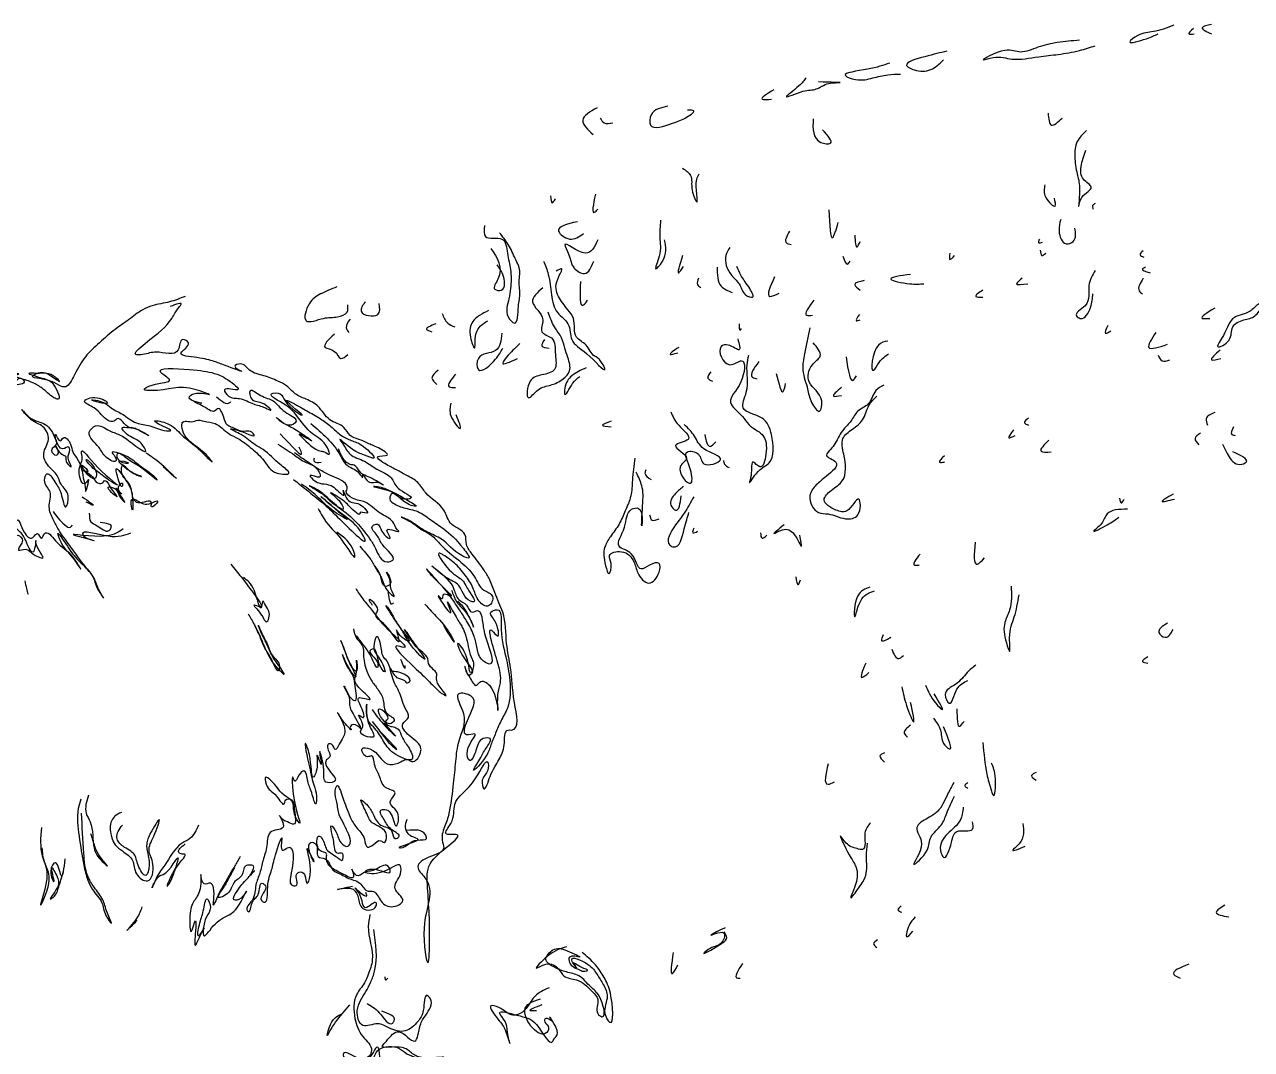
# Model space of a CAD drawing. Header units: metres. Extents: x 0 to 100, y -1 to 141.
# Drawn here: x 40.39 to 79.42, y 105.06 to 137.68 of the extents above; entities that cross this region are included whole.
import ezdxf

# ---------------------------------------------------------------- set-up
doc = ezdxf.new("R2010")
doc.units = ezdxf.units.M

msp = doc.modelspace()

# ---------------------------------------------------------------- linework, layer by layer
for points in [[(76.95, 137.65), (76.3, 137.45), (75.8, 137.325), (75.55, 137.125), (76.075, 137.225), (76.45, 137.375)], [(77.575, 137.55), (77.425, 137.375), (77.6, 137.375)], [(78.15, 137.675), (77.85, 137.575), (78.15, 137.375)], [(73.95, 137.175), (73.25, 137.1), (72.625, 136.95), (72.075, 136.8), (71.575, 136.85), (70.9, 136.55), (71.2, 136.625), (71.8, 136.575), (72.65, 136.65), (73.275, 136.725), (73.95, 136.85), (74.45, 137)], [(69.725, 136.825), (69.025, 136.65), (68.45, 136.375), (68.825, 136.2), (69.325, 136.3), (69.625, 136.55)], [(67.9, 136.45), (67.2, 136.25), (66.5, 136.05), (66.825, 135.925), (67.375, 135.975), (67.85, 136.075), (68.25, 136.1)], [(65.25, 135.975), (65.025, 135.725), (64.625, 135.375), (65.15, 135.55), (65.575, 135.625), (65.975, 135.8), (66.325, 135.825), (65.65, 135.85)], [(64.225, 135.6), (63.85, 135.3), (64.15, 135.3)], [(60.85, 135.075), (60.325, 134.8), (60.3, 134.475), (60.975, 134.525), (61.4, 134.7), (61.675, 134.925), (61.475, 134.95)], [(58.6, 135.025), (58.15, 134.625), (58.475, 134.175)], [(58.7, 134.7), (58.825, 134.55), (59.1, 134.55)], [(65.475, 134.675), (65.725, 133.925), (66.025, 133.9), (65.775, 134.325)], [(72.95, 134.85), (73.05, 134.475), (73.4, 134.7)], [(74.175, 134.3), (73.875, 133.95), (73.8, 133.475), (73.875, 132.925), (73.95, 132.475), (73.925, 131.9), (74.025, 132.175), (74.325, 132.5), (74.075, 132.75), (74, 133.15), (74.15, 133.675)], [(61.325, 133.1), (61.575, 132.875), (61.625, 132.4), (61.775, 132.025), (61.775, 132.75), (61.85, 132.925)], [(72.85, 132.575), (72.875, 132.175), (73.175, 131.9), (73.15, 132.15)], [(57.125, 132.225), (57.175, 132), (57.275, 132.125)], [(58.55, 132.275), (58.525, 131.7), (58.625, 131.8)], [(74.45, 131.975), (74.375, 131.925), (74.375, 131.8)], [(65.975, 131.775), (66.1, 130.9), (66.275, 131.375)], [(55.025, 131.275), (55.05, 130.925), (55.575, 130.85), (55.75, 130.4), (55.85, 129.875), (55.85, 129.275), (55.8, 128.95), (55.775, 128.375), (55.975, 128.175), (56.1, 128.7), (56.15, 129.125), (56.125, 129.55), (56.15, 129.775), (56, 130.225), (55.775, 130.675), (55.5, 131.05)], [(57.975, 131.4), (57.375, 131.1), (57.725, 130.85), (58.175, 131.025)], [(60.625, 131.45), (60.6, 130.9), (60.575, 130.3), (60.475, 129.9), (60.675, 130.125), (60.75, 130.825)], [(73.35, 131.475), (73.3, 131.1), (73.525, 130.7), (73.75, 130.775), (73.8, 131.2)], [(58.625, 130.825), (58.225, 130.4), (57.575, 130.675), (57.7, 130.35), (57.875, 129.925), (58.2, 129.75), (58.5, 130.15)], [(64.725, 131.1), (64.625, 130.725), (64.775, 130.675)], [(66.8, 130.975), (66.875, 130.6), (66.975, 130.775)], [(72.675, 130.85), (72.65, 130.725), (72.775, 130.75)], [(55.225, 130.55), (55.45, 129.575), (55.35, 129.25), (55.55, 129.225), (55.6, 129.725), (55.425, 130.025)], [(62.825, 130.575), (62.7, 130.325), (62.875, 129.7), (63.15, 129.375), (63.325, 129.075), (63.55, 129), (63.425, 129.325), (63.175, 129.7), (63.05, 129.975)], [(69.825, 130.4), (69.825, 130.2), (69.975, 130.325)], [(72.7, 130.5), (72.75, 130.325), (72.875, 130.4)], [(75.975, 130.475), (75.875, 130.35), (76, 130.275)], [(56.9, 130.15), (57.05, 129.725), (57.15, 129.075), (57.35, 128.5), (57.675, 128.15), (57.8, 127.65), (58.275, 127.2), (58.85, 126.7), (58.575, 127.1), (58.525, 127.125), (58.25, 127.475), (57.95, 127.725), (57.85, 128.325), (57.675, 128.6), (57.375, 129.025), (57.35, 129.575), (57.475, 129.9), (57.3, 129.825)], [(61.325, 130.325), (61.2, 129.775), (61.35, 129.975)], [(66.425, 130.3), (66.575, 130.05), (66.65, 130.15)], [(61.825, 129.6), (61.8, 129.4), (61.9, 129.3)], [(62.425, 129.95), (62.55, 129.35), (62.9, 129.15)], [(64.25, 129.65), (64.1, 129.025), (64.4, 129.125)], [(68.575, 129.725), (67.95, 129.575), (68.55, 129.425), (69, 129.425)], [(72.125, 129.6), (71.95, 129.425), (72.3, 129.425)], [(74.45, 129.85), (74.25, 129.375), (74.125, 128.725), (73.85, 128.4), (73.975, 128.325), (74.3, 128.675), (74.375, 129.1)], [(75.975, 129.6), (75.85, 129.2), (75.95, 129.1)], [(76.05, 129.95), (75.95, 129.9), (76.2, 129.775)], [(50.325, 129.325), (49.8, 129.1), (49.45, 128.8), (49.35, 128.25), (49.9, 128.325), (50.35, 128.375), (50.65, 128.525), (50.675, 128.75)], [(56.875, 129.3), (56.55, 128.85), (56.875, 128.275), (56.85, 127.9), (57.15, 127.7), (57.275, 127.175), (57.25, 126.7), (56.85, 126.525), (56.475, 126.325), (56.425, 125.8), (56.725, 126.05), (57.125, 126.2), (57.525, 126.4), (57.725, 126.65), (57.675, 127.075), (57.575, 127.375), (57.475, 127.7), (57.25, 128.05), (57.05, 128.525)], [(58.075, 129.5), (58.175, 128.75), (58.3, 128.9)], [(67.1, 129.525), (66.8, 129.4), (66.975, 129.225)], [(70.875, 129.225), (70.65, 129.025), (70.875, 129)], [(80.925, 129.4), (80.5, 129.25), (80.025, 129.3), (80.175, 129.1), (79.675, 128.8), (79.375, 128.55), (78.875, 128.35), (78.525, 127.775), (78.35, 127.425), (78.7, 127.625), (78.825, 128.05), (79.175, 128.275), (79.525, 128.4), (79.8, 128.7), (80.275, 128.85), (80.625, 129)], [(45.5, 129.025), (45, 128.85), (44.45, 128.725), (44.15, 128.6), (43.7, 128.275), (43.275, 127.975), (42.775, 127.55), (42.325, 127.1), (41.975, 126.525), (41.7, 126.15), (41.15, 126.35), (40.65, 126.5), (40.775, 126.575), (41.225, 126.5), (41.5, 126.325), (41.375, 126.45), (40.775, 126.575), (40.525, 126.575), (40.95, 126.425), (41.325, 126.2), (41.45, 125.75), (41.325, 125.8), (40.95, 126.1), (40.65, 126.275), (40.225, 126.425), (40.075, 126.5), (40.2, 126.55), (39.6, 126.4), (39.75, 126.35), (39.525, 126.4), (39.95, 126.45), (40.1, 126.325), (40.225, 126.425), (40.375, 126.325), (40, 126.2), (38.675, 126.075), (38.075, 125.9), (37.625, 125.775), (37.325, 125.6), (36.975, 125.4), (36.5, 125.075), (36.175, 124.925), (35.825, 124.725), (35.575, 124.55), (35.3, 124.35), (34.825, 123.675), (34.3, 123.25), (34.725, 123.55), (35.375, 124.05), (35.125, 123.825), (34.775, 123.225), (34.45, 123.225), (34.25, 123.1), (33.825, 122.675), (33.45, 122.45), (33.15, 122.325), (32.9, 122.2), (32.6, 122.075), (32.7, 121.875), (33.075, 121.65), (32.675, 121.225), (32.3, 120.85), (31.925, 120.575), (31.875, 120.275), (32.175, 120.325), (32.275, 119.95), (31.925, 119.8), (31.65, 119.575), (31.75, 119.2), (32.275, 119.125), (32.6, 119.075), (32.825, 118.825), (32.625, 118.925), (32.625, 118.875), (32.475, 118.9), (32.375, 118.8), (32.6, 118.85), (32.525, 118.55), (32.475, 118.5), (32.6, 118.55), (32.7, 118.45), (32.3, 118.2), (32.8, 118.25), (32.8, 118.05), (32.675, 118.025), (32.55, 118.075), (32.05, 118.325), (31.525, 117.825), (32.025, 117.725), (32.025, 117.4), (32.45, 117.175), (32.325, 117.025), (32.175, 116.725), (32.35, 116.975), (32.425, 116.85), (32.25, 116.55), (32.2, 116.25), (31.875, 115.95), (31.425, 115.8), (30.975, 115.4), (31.375, 115.075), (31.35, 114.4), (30.875, 113.925), (31.325, 113.75), (31.35, 113.575), (31.2, 113.325), (31.275, 113.15), (30.975, 112.85), (30.775, 112.625), (30.45, 112.325), (30.6, 112.375), (30.975, 112.55), (30.75, 112), (30.875, 111.85), (31.15, 112.175), (31.475, 112.2), (31.275, 111.825), (31.15, 111.05), (31.175, 111), (31.375, 111.375), (31.55, 111.2), (31.975, 111.55), (31.9, 112), (31.5, 111.925), (31.775, 112.35), (31.925, 112.625), (32.025, 112.95), (32.15, 113.125), (31.8, 113.075), (32.15, 113.45), (32.5, 113.775), (32.5, 114.05), (32.65, 114.25), (32.75, 114.275), (32.75, 114.25), (32.675, 114.325), (32.4, 114.05), (32.15, 114.25), (32.225, 114.475), (32.125, 114.3), (32.175, 114.1), (31.95, 114.275), (32.125, 114.75), (32.425, 115.125), (32.85, 115.65), (32.475, 115.775), (32.4, 116.025), (32.9, 116.25), (32.825, 116.4), (33.125, 116.55), (32.975, 116.775), (32.775, 116.85), (32.625, 117.1), (32.525, 117.4), (32.775, 117.475), (32.925, 117.8), (32.95, 118.075), (32.95, 118), (33.125, 118.05), (33.2, 118.025), (33.2, 118.275), (32.975, 118.225), (33.075, 118.65), (33.25, 119), (33.45, 119.3), (33.75, 119.675), (33.325, 120.075), (33.45, 120.2), (33.7, 120.275), (33.875, 120.5), (34.075, 120.5), (34.275, 120.9), (34.625, 121.4), (35.15, 121.875), (35.5, 122.25), (35.55, 121.975), (34.975, 121.425), (34.875, 121), (34.625, 120.9), (34.65, 120.85), (34.625, 120.6), (34.25, 120.175), (34.525, 120.35), (34.7, 120.425), (34.9, 120.7), (35.1, 120.525), (34.95, 119.875), (35.1, 119.375), (35.425, 118.95), (35.375, 119.275), (35.15, 119.7), (35.1, 120.1), (35.3, 120.1), (35.5, 119.75), (35.425, 120.075), (35.3, 120.9), (35.3, 121.125), (35.525, 121.5), (35.725, 121), (35.9, 121.8), (36.2, 122.025), (36.425, 122.425), (36.775, 122.35), (36.85, 121.975), (37.125, 121.6), (37.175, 121.75), (37.625, 121.475), (37.65, 120.625), (37.7, 121.425), (38.075, 121.225), (38.25, 120.95), (38.275, 121.275), (38.15, 121.575), (38, 121.9), (38, 122.125), (38, 122.05), (38.275, 121.825), (38.45, 122.2), (38.725, 122.175), (38.725, 122.025), (38.9, 121.65), (38.875, 121.625), (39.05, 121.375), (39.05, 121.425), (39.1, 121.4), (38.95, 121.675), (38.725, 122.15), (38.7, 122.25), (38.65, 122.775), (38.7, 122.35), (38.9, 122.075), (39.025, 121.7), (39.3, 121.45), (39.7, 121.25), (39.7, 120.875), (39.775, 120.6), (39.9, 120.425), (39.825, 121.15), (39.925, 120.825), (40.175, 121.425), (40.325, 121.25), (40.3, 121.175), (40.2, 120.95), (40.425, 120.975), (40.625, 120.85), (40.975, 120.7), (40.75, 121.2), (40.75, 121.25), (40.675, 120.9), (40.45, 121.2), (40.25, 121.525), (40.1, 121.7), (40.15, 121.9), (40.375, 121.525), (40.65, 121.35), (40.8, 121.475), (40.925, 121.325), (41.025, 121.475), (41.375, 121.25), (41.925, 120.725), (42.175, 120.35), (41.975, 120.65), (41.55, 121.2), (41.45, 121.475), (41.7, 121.15), (42.05, 120.675), (42.55, 120.125), (42.725, 119.7), (42.9, 119.425), (42.75, 119.7), (42.575, 120.1), (42.4, 120.325), (42.15, 120.65), (41.825, 121.1), (41.475, 121.6), (41.3, 121.925), (41.175, 122.325), (41.2, 122.8), (41.025, 123.175), (41.1, 123.375), (41.35, 123.125), (41.55, 122.75), (41.7, 122.325), (41.775, 122.675), (41.55, 123.05), (41.425, 123.325), (41.15, 123.625), (41, 124.025), (41.15, 124.475), (40.975, 124.875), (40.6, 125.1), (40.3, 125.425), (40.55, 125.175), (41.05, 124.95), (41.375, 124.475), (41.4, 124.325), (41.25, 124.125), (41.4, 123.975), (41.45, 124), (41.375, 124.275), (41.575, 124), (41.7, 123.925), (41.7, 123.825), (41.875, 123.6), (41.775, 123.875), (41.825, 124.15), (41.8, 124.225), (41.6, 124.175), (41.375, 124.625), (41.525, 124.425), (41.625, 124.525), (41.85, 124.325), (41.925, 124.075), (42.1, 123.8), (42.275, 123.175), (42.325, 122.875), (42.325, 122.825), (42.425, 123.2), (42.325, 123.075), (42.125, 123.475), (42.225, 123.875), (42.2, 124.075), (42.725, 123.575), (43.325, 123.025), (43.075, 123.175), (42.675, 123.475), (42.475, 123.65), (42.35, 123.825), (42.675, 123.4), (42.625, 123.225), (42.225, 123.65), (42.4, 123.45), (42.2, 123.5), (42.45, 123.375), (42.75, 123.075), (42.875, 123.1), (42.925, 123.15), (43.15, 122.9), (43.325, 122.65), (43.05, 122.95), (43.275, 122.9), (43.425, 122.65), (43.575, 122.475), (43.3, 122.925), (43.475, 122.725), (43.375, 122.95), (43.5, 123.075), (43.5, 123), (43.325, 123.375), (43.3, 123.525), (43.675, 123.075), (43.825, 122.575), (43.825, 122.225), (43.825, 122.575), (43.925, 122.55), (44.35, 122.425), (44.625, 122.5), (44.425, 122.325), (44.425, 122.45), (44, 122.45), (43.8, 122.8), (43.725, 123.05), (43.475, 123.425), (43.5, 123.65), (43.8, 123.425), (44.1, 123.3), (44.025, 123.325), (43.8, 123.425), (43.5, 123.65), (43.4, 123.775), (43.7, 123.725), (43.425, 123.775), (43.35, 124.025), (43.675, 123.85), (44.075, 123.6), (44.6, 123.2), (44.5, 123.3), (44, 123.675), (43.6, 123.95), (43.175, 124.05), (43.3, 123.85), (43.3, 123.8), (43, 123.9), (42.75, 124.225), (42.45, 124.7), (42.65, 124.9), (43.1, 124.75), (43.45, 124.6), (43.875, 124.3), (44.25, 124.1), (44.1, 124.35), (43.7, 124.6), (43.5, 124.85), (43.7, 124.85), (44.025, 124.775), (44.325, 124.6), (44.275, 124.625), (44, 124.775), (43.9, 124.825), (43.725, 124.85), (43.325, 125.125), (43.225, 125.05), (43.05, 125.075), (42.6, 125.475), (42.3, 125.675), (42.7, 125.8), (43.025, 125.625), (42.525, 125.725), (42.9, 125.65), (43.15, 125.475), (43.5, 125.275), (43.95, 125), (44.375, 124.9), (44.9, 124.75), (45.025, 124.75), (44.675, 124.95), (44.525, 125.05), (44.875, 125), (45.375, 124.625), (45.8, 124.275), (46.35, 123.775), (46.225, 123.925), (45.75, 124.325), (45.4, 124.825), (45.425, 125.025), (45.8, 125.05), (45.85, 125.075), (46.1, 125.05), (46.45, 124.975), (46.9, 124.65), (47.175, 124.5), (47.625, 124.175), (48, 123.8), (48.425, 123.4), (48.8, 123.4), (48.55, 123.65), (47.975, 124.15), (47.725, 124.3), (47.275, 124.625), (46.95, 124.8), (47.425, 124.675), (47.7, 124.6), (47.575, 124.725), (47.375, 124.725), (47, 124.85), (46.85, 124.925), (46.725, 125.175), (46.525, 125.45), (46.475, 125.4), (46.075, 125.525), (45.8, 125.675), (46.025, 125.625), (45.625, 125.8), (45.775, 125.925), (46.275, 125.9), (45.85, 126.05), (44.4, 126.025), (44.2, 126.05), (44.45, 126.2), (45, 126.375), (44.725, 126.6), (45.625, 126.7), (46.425, 126.575), (46.85, 126.375), (47.175, 126.05), (46.75, 126.05), (46.875, 125.85), (47.225, 125.775), (47.675, 125.6), (48.05, 125.475), (48.225, 125.4), (48, 125.6), (47.625, 125.75), (47.575, 126.025), (47.9, 125.875), (48.3, 125.7), (48.675, 125.35), (49.025, 125.05), (48.775, 124.925), (48.425, 125.15), (48.45, 125.125), (48.8, 124.9), (49.225, 124.65), (49.525, 124.425), (49.125, 124.625), (49.175, 124.575), (49.825, 124.1), (49.925, 124.075), (50.075, 124), (50.025, 124.2), (49.55, 124.65), (49.05, 125.225), (48.675, 125.575), (48.25, 125.925), (48.525, 125.925), (48.675, 125.7), (49.225, 125.25), (48.7, 125.725), (48.975, 125.6), (49.425, 125.35), (49.85, 125.1), (50.175, 124.85), (50.5, 124.575), (50.825, 124.425), (51.175, 124.25), (51.5, 123.875), (51.2, 123.975), (50.825, 124.15), (50.425, 124.45), (50.5, 124.35), (50.75, 124), (51.2, 123.775), (51.6, 123.525), (52.05, 123.25), (52.275, 122.925), (52.675, 122.6), (52.475, 122.575), (52.075, 122.8), (51.675, 122.95), (51.5, 122.975), (52.025, 122.825), (52.3, 122.7), (52.55, 122.55), (52.85, 122.35), (52.525, 122.45), (52.05, 122.725), (52.025, 122.525), (52.075, 122.475), (52.45, 122.3), (52.9, 122.175), (53.3, 121.925), (53.725, 121.625), (54.35, 121), (54.525, 120.7), (54.3, 120.775), (53.65, 121.3), (53.2, 121.525), (52.875, 121.725), (52.5, 121.95), (52.375, 122), (52.625, 121.875), (53.025, 121.6), (53.325, 121.425), (53.625, 121.125), (54.2, 120.625), (54.7, 120.1), (55, 119.675), (55.275, 119.475), (55.15, 119.175), (54.85, 119.325), (54.675, 119.7), (54.45, 120.1), (54.1, 120.5), (53.7, 120.8), (53.6, 120.85), (53.9, 120.325), (54.35, 119.95), (54.525, 119.65), (54.675, 119.3), (54.575, 119.325), (54.2, 119.825), (53.775, 120.1), (53.35, 120.45), (53.5, 120.325), (54.05, 119.7), (54.2, 119.375), (54.45, 119.2), (54.625, 118.975), (54.8, 119.025), (54.95, 118.725), (55.025, 118.3), (55.175, 117.325), (54.925, 117.475), (54.775, 117.875), (54.675, 118.25), (54.45, 118.7), (54.225, 119.05), (53.9, 119.525), (53.425, 120.075), (53.175, 120.35), (53.4, 120.075), (53.9, 119.5), (53.7, 119.525), (53.675, 119.4), (53.575, 119.475), (53.95, 118.95), (53.85, 119.275), (54.175, 118.725), (54.35, 118.425), (54.525, 117.8), (54.625, 117.475), (54.675, 117.325), (54.6, 117.05), (54.45, 117.55), (54.175, 117.975), (54.45, 117.4), (54.6, 117), (54.525, 116.975), (54.4, 117.25), (54.4, 117.225), (54.55, 116.9), (54.775, 116.65), (54.875, 116.75), (55.175, 116.65), (55.45, 115.85), (55.45, 116.35), (55.525, 116.725), (55.425, 117.425), (55.275, 118.375), (55.425, 118.225), (55.35, 118.7), (55.225, 118.975), (55.425, 119.05), (55.55, 118.6), (55.7, 117.55), (55.825, 116.8), (55.75, 115.925), (55.55, 115.525), (55.375, 115.125), (55.225, 114.75), (55.075, 114.4), (54.675, 113.95), (54.875, 114.3), (55.075, 114.65), (55.2, 114.95), (54.975, 114.95), (54.75, 114.575), (54.55, 114.25), (54.475, 114.575), (54.7, 115.1), (54.45, 115.075), (54.475, 115.525), (54.6, 116.3), (54.2, 116.375), (54.35, 115.75), (54.2, 114.875), (54.1, 114.225), (54.025, 113.525), (53.9, 112.625), (53.775, 112.2), (53.675, 111.725), (53.725, 111.475), (53.25, 111.175), (52.9, 110.875), (53.125, 110.525), (53.1, 108.925), (53.225, 107.825), (53.275, 108.575), (53.2, 110.4), (53.35, 111.05), (54.1, 111.9), (53.8, 111.925), (53.95, 112.25), (54.075, 112.85), (54.75, 113.7), (55.125, 114.2), (55.125, 113.95), (54.95, 113.625), (55, 113.35), (55.2, 113.75), (55.35, 114.05), (55.475, 114.275), (55.65, 114.75), (55.775, 115.225), (55.875, 115.225), (55.975, 116.1), (55.85, 117.2), (55.725, 117.975), (55.6, 118.975), (55.475, 119.275), (55.35, 119.6), (55.175, 120.025), (55, 120.325), (54.625, 120.825), (54.45, 121.125), (54.4, 121.45), (53.975, 121.775), (53.725, 122.225), (53.15, 122.775), (52.9, 123.1), (52.55, 123.325), (52.225, 123.5), (51.9, 123.675), (51.625, 123.925), (51.925, 123.975), (51.65, 124.2), (51.3, 124.35), (51.025, 124.475), (50.75, 124.6), (50.55, 124.85), (50.1, 125.1), (49.725, 125.525), (49.35, 125.75), (49, 125.925), (48.725, 126.175), (48.45, 126.325), (48, 126.5), (47.55, 126.675), (47.25, 126.875), (47.075, 126.8), (47.275, 126.65), (46.775, 126.825), (46.425, 126.95), (45.875, 127.075), (45.375, 127.225), (45.6, 127.55), (45.425, 127.65), (45.275, 127.325), (44.575, 127.25), (44.15, 127.175), (43.925, 127.175), (44.225, 127.525), (45.075, 128.325), (45.3, 128.675), (45.375, 128.775), (45.025, 128.7)], [(51.225, 128.85), (51.1, 128.55), (51.625, 128.45), (51.675, 128.8)], [(65.5, 128.9), (65.275, 128.425), (65.45, 128.425)], [(53.675, 128.475), (53.85, 128.175), (54.075, 128.05)], [(55.15, 128.575), (54.65, 128.225), (54.575, 127.725), (54.7, 127.375), (54.75, 127.825), (55.125, 128.25)], [(66.95, 128.45), (66.85, 128.25), (66.975, 128.275)], [(78.25, 128.65), (77.85, 128.325), (78.1, 128.325)], [(50.75, 128.3), (50.625, 128.025), (50.7, 127.875)], [(53.475, 128.15), (53.175, 127.975), (53.35, 127.9)], [(63.125, 128.15), (63.15, 127.95), (63.2, 128)], [(65.375, 128.025), (65.2, 127.2), (65.15, 126.675), (65.3, 126.075), (65.425, 125.65), (65.675, 125.375), (65.75, 125.7), (65.35, 126.3), (65.45, 126.85), (65.7, 127.125), (65.475, 127.55)], [(74.85, 128.1), (74.775, 127.85), (74.95, 127.925)], [(50.25, 127.825), (49.95, 127.4), (50.25, 127.275), (50.45, 127.05), (50.675, 127.175)], [(55.575, 127.85), (55.375, 127.3), (54.825, 127.05), (54.825, 126.7), (55.375, 127.025), (55.6, 127.375)], [(56.925, 127.65), (56.85, 127.45), (57.075, 127.375)], [(63.075, 127.675), (63.125, 127.325), (62.775, 127.475), (62.55, 127.425), (62.825, 126.85), (63.2, 126.975), (63.175, 126.3), (62.85, 125.65), (63.225, 125.2), (63.425, 124.95), (63.85, 124.625), (63.975, 124), (63.775, 123.6), (63.575, 123.75), (63.5, 123.325), (63.45, 123.1), (63.725, 123.45), (64.075, 123.725), (64.15, 124.625), (63.85, 125.15), (63.25, 125.475), (63.35, 125.975), (63.375, 126.85), (63.425, 127.15)], [(76.375, 127.875), (76.15, 127.4), (76.75, 127.5)], [(56.15, 127.525), (55.775, 127.15), (55.6, 126.9), (56.075, 127.05)], [(61.2, 127.4), (60.925, 127.175), (61.175, 127.225)], [(67.85, 127.6), (67.55, 127.475), (67.4, 126.675), (67.575, 126.925), (67.875, 127.2)], [(78.425, 127.325), (78.15, 127), (78.45, 127.05)], [(63.75, 126.95), (63.55, 126.45), (63.7, 126.4)], [(66.525, 127.1), (66.775, 126.375), (66.85, 126.5)], [(76.45, 127.15), (76.575, 126.975), (76.825, 127)], [(53.55, 126.675), (53.35, 126.425), (53.5, 126.225)], [(54.1, 126.55), (53.9, 126.15), (54.1, 126.125)], [(58.25, 126.75), (57.8, 126.5), (57.575, 126.1), (57.575, 125.9), (57.825, 126.25), (58.05, 126.475)], [(62.225, 126.625), (62.125, 126.425), (62.275, 126.325)], [(64.3, 126.575), (64.525, 126), (64.6, 126.25)], [(67.725, 126.2), (67.475, 126.025), (67.225, 125.6), (66.9, 125.375), (66.675, 125.05), (66.45, 124.8), (66.175, 124.35), (66.025, 124.15), (65.9, 123.975), (66.2, 123.75), (65.9, 123.3), (65.575, 123.025), (65.375, 122.675), (65.65, 122.15), (65.95, 122.1), (66.5, 121.95), (66.9, 122.075), (66.925, 122.575), (66.55, 122.2), (66.2, 122.225), (65.825, 122.55), (66.05, 122.85), (66.4, 123.15), (66.45, 124), (66.425, 124.5), (66.725, 124.8), (67.05, 125.1), (67.25, 125.55), (67.5, 125.85)], [(66.375, 126.125), (66.125, 125.85), (66.375, 125.875)], [(46.5, 125.825), (46.925, 125.65), (46.95, 125.675)], [(53.95, 125.625), (53.95, 125.225), (54.25, 124.825), (54.125, 125.25)], [(60.95, 125.35), (61.2, 124.925), (61.5, 124.475), (61.1, 124.275), (61.45, 123.875), (61.25, 123.6), (61.575, 123.075), (61.575, 123.5), (61.475, 124.075), (61.825, 124), (62, 123.7), (62.525, 123.825), (62, 124.175), (61.7, 124.575), (61.375, 124.95)], [(78.25, 125.325), (77.975, 125.125), (78.025, 124.925)], [(49.5, 124.975), (50.425, 123.975), (50.6, 123.7), (50.825, 123.55), (51.025, 123.4), (51.15, 123.275), (51.15, 123.35), (51.275, 123.175), (51.65, 123.1), (51.8, 123.025), (51.45, 123.225), (51.05, 123.45), (50.875, 123.65), (50.75, 123.675), (50.6, 123.775), (50.375, 124.175)], [(59.05, 125.05), (58.775, 124.925), (59.05, 124.875)], [(72.325, 125.15), (72.2, 125), (72.325, 124.925)], [(48.525, 124.65), (49.2, 124.05), (49.125, 124.225)], [(62.025, 124.625), (62.2, 124.25), (62.375, 124.4)], [(71.85, 124.775), (71.7, 124.525), (71.9, 124.6)], [(77.8, 124.675), (77.625, 124.5), (77.75, 124.3)], [(78.85, 124.875), (78.8, 124.625), (78.9, 124.6)], [(48.45, 124.325), (48.975, 123.975), (49.325, 123.75), (49.675, 123.55), (49.775, 123.275), (49.475, 123.325), (49.625, 123.15), (50.225, 122.95), (50.55, 122.725), (50.525, 122.85), (50.65, 122.575), (51.05, 122.4), (51.275, 122.125), (51.05, 122.125), (51.05, 122.1), (50.9, 122.175), (50.525, 122.525), (50.125, 122.775), (50.35, 122.575), (50.525, 122.25), (50.125, 122.525), (49.85, 122.775), (49.65, 122.9), (49.45, 123), (49.875, 122.725), (50.15, 122.475), (50.4, 122.3), (50.95, 121.825), (51.375, 121.3), (51.55, 121), (51.925, 120.575), (52.1, 120.625), (51.775, 121.125), (51.6, 121.425), (51.45, 121.7), (51.575, 121.775), (51.825, 121.45), (52.025, 121.325), (51.925, 121.6), (52.3, 121.55), (52.25, 121.6), (52.1, 121.85), (51.7, 122.125), (51.225, 122.475), (50.825, 122.6), (50.625, 122.825), (50.65, 122.9), (50.25, 123.275), (49.975, 123.4), (49.625, 123.6), (49.25, 123.85), (48.975, 124.05)], [(72.975, 124.45), (72.725, 124.1), (73.05, 124.075)], [(78.5, 124.325), (78.675, 123.975), (79.05, 123.675), (79.25, 123.75), (78.825, 124.075)], [(44.25, 124.05), (44.475, 123.9), (45.175, 123.275), (45.2, 123.25), (44.8, 123.6)], [(49.6, 123.875), (49.6, 123.775), (49.825, 123.75)], [(59.8, 123.875), (59.725, 123.175), (59.675, 122.675), (59.5, 122.2), (59.3, 121.775), (59.025, 121.375), (58.85, 121.05), (58.875, 120.45), (58.975, 120.2), (59.05, 120.525), (59, 120.775), (59.375, 120.9), (59.775, 120.575), (59.9, 120.225), (60.25, 119.9), (60.575, 120.25), (60.575, 120.525), (60.275, 120.475), (60, 120.35), (59.7, 120.825), (59.3, 121.075), (59.475, 121.675), (59.7, 122.25), (59.925, 122.275), (60.025, 121.725), (60.05, 122.35), (60.025, 123), (59.85, 123.425)], [(62.625, 123.8), (62.65, 123.7), (62.8, 123.575)], [(69.65, 123.95), (69.5, 123.75), (69.65, 123.75)], [(60.15, 123.5), (60.125, 123.4), (60.325, 123.2)], [(48.95, 123.2), (49.35, 122.875), (49.875, 122.45), (50.35, 122), (51.225, 121.275), (51.075, 121.55), (50.325, 122.225), (49.825, 122.65), (50.05, 122.45), (50.65, 121.925), (50.175, 122.225), (49.625, 122.725), (49.2, 123.05)], [(61.35, 122.975), (61.1, 122.75), (60.95, 122.375), (61.1, 122.225), (61.275, 122.675)], [(42.225, 122.65), (42.575, 122.375), (42.35, 122.475)], [(61.675, 122.65), (61.375, 122.125), (61.1, 121.75), (60.925, 121.1), (61.025, 121.05), (61.375, 121.625), (61.525, 122.15)], [(75.225, 122.6), (75.275, 122.45), (75.375, 122.575)], [(76.925, 122.725), (76.575, 122.5), (76.975, 122.575)], [(41.3, 122.175), (41.675, 121.75), (41.85, 121.675), (41.9, 121.75)], [(49.725, 122.275), (50, 121.825), (50.55, 121.175), (50.9, 120.75), (50.875, 120.875), (50.325, 121.525)], [(75.475, 122.25), (74.825, 122.1), (74.65, 121.8), (74.4, 121.55), (74.825, 121.75), (75.2, 122)], [(42.45, 122.125), (42.5, 121.85), (42.7, 121.725), (43.075, 121.575), (43.15, 121.675), (42.8, 121.825)], [(60.275, 122.075), (60.35, 121.9), (60.575, 121.95)], [(43.525, 121.625), (43, 121.4), (41.975, 121.425), (42.6, 121.25), (42.325, 121.35), (42.25, 121.45), (43.05, 121.4), (43.775, 121.5)], [(61.675, 121.65), (61.65, 121.5), (61.8, 121.55)], [(63.8, 121.5), (63.85, 121.325), (64, 121.425)], [(64.55, 121.75), (64.225, 121.475), (64.5, 121.6), (64.875, 121.45), (65.1, 121.075), (65.05, 121.425)], [(51.05, 121.075), (51.4, 120.65), (51.575, 120.35), (51.75, 120.05), (51.925, 119.675), (52.15, 119.475), (52.05, 119.7), (52, 120.05), (51.9, 120.25), (52.025, 119.875), (51.85, 119.8), (51.725, 120.1), (51.55, 120.425)], [(70.625, 121.2), (70.7, 120.5), (70.925, 120.7)], [(68.875, 120.825), (68.7, 120.475), (68.85, 120.475)], [(46.95, 120.5), (47.275, 120.1), (47.675, 119.575), (47.875, 119.15), (47.7, 119.2), (47.9, 118.925), (48.1, 118.675), (48.175, 118.85), (48.025, 119.25), (47.975, 119.325), (47.925, 119.15), (47.7, 119.65), (47.35, 120.075)], [(40.4, 119.975), (40.45, 119.725), (40.5, 119.55)], [(64.925, 120.1), (65, 119.85), (65.075, 120)], [(50.925, 119.725), (51.15, 119.4), (51.45, 119.025), (51.95, 118.425), (52.45, 117.85), (52.225, 117.9), (52.55, 117.45), (53.1, 116.925), (53.45, 116.575), (53.725, 116.35), (53.775, 116.325), (53.5, 116.8), (53.5, 117), (53.225, 117.4), (53.225, 117.425), (52.85, 117.875), (52.5, 118.4), (52.55, 118.325), (52.825, 117.925), (53.125, 117.475), (52.7, 117.9), (52.425, 118.35), (52.125, 118.8), (51.9, 119.175), (51.975, 119.075), (52.15, 118.775), (52.375, 118.425), (52.625, 118.05), (52.25, 118.35), (52.225, 118.4), (52.3, 118.075), (51.875, 118.55), (51.575, 118.925), (51.625, 119.05), (51.35, 119.375), (51.45, 119.2)], [(51.95, 119.6), (52.1, 119.25), (52.125, 119.275)], [(53.975, 119.675), (54.125, 119.325), (54.525, 118.825), (54.675, 118.5), (54.525, 118.85), (54.175, 119.325)], [(67.275, 119.775), (66.9, 119.5), (66.8, 118.825), (67.025, 119.4), (67.425, 119.65)], [(71.775, 119.8), (71.725, 119.05), (71.575, 118.65), (71.625, 118), (71.725, 117.725), (71.725, 118.15), (71.875, 118.825), (72.025, 119.525)], [(53.125, 119.225), (53.525, 118.8), (54, 118.15), (54.05, 118.05), (53.725, 118.55)], [(47.5, 118.925), (47.7, 118.575), (47.85, 118.275), (48, 117.925), (48.15, 117.6), (48.45, 117.175), (48.65, 117), (48.55, 117.175), (48.275, 117.575), (48.1, 117.95), (47.975, 118.2), (47.825, 118.55), (47.925, 118.325), (48.125, 117.925), (48.275, 117.6), (48.5, 117.25), (48.475, 117.125), (48.25, 117.475), (48.025, 117.85), (47.9, 118.15), (47.725, 118.525)], [(50.85, 118.45), (50.95, 118.15), (51.15, 117.875), (51.175, 117.65), (51.175, 117.625), (51.275, 117.1), (51.425, 116.8), (51.625, 116.525), (51.8, 116.175), (51.925, 115.75), (52.15, 115.525), (52, 115.425), (51.675, 115.9), (51.925, 115.55), (51.875, 115.5), (51.95, 115.375), (52.125, 115.325), (52.275, 115.25), (52.4, 115), (52.6, 114.675), (52.725, 114.3), (52.275, 114.4), (51.85, 114.8), (51.575, 115.225), (51.275, 115.675), (51.275, 116.05), (51.325, 115.45), (51.475, 115), (51.075, 115.175), (51.15, 115.325), (51.025, 115.7), (51.15, 115.625), (51.1, 115.95), (51.025, 116.25), (51.375, 116.2), (51.125, 116.475), (50.9, 116.85), (50.95, 117.075), (50.95, 117.45), (50.95, 117.1), (50.725, 117.375), (50.6, 117.7), (50.45, 118.075), (50.6, 117.675), (50.775, 117.275), (50.925, 116.925), (50.65, 117.3), (50.5, 117.625), (50.625, 117.3), (50.85, 116.9), (50.9, 116.625), (50.9, 116.15), (50.675, 116.375), (50.55, 116.625), (50.725, 116.2), (50.725, 116.075), (50.875, 115.675), (51.075, 115.275), (50.85, 115.4), (50.75, 115.3), (50.775, 115.25), (50.55, 115.475), (50.35, 115.775), (50.525, 115.425), (50.575, 115.15), (50.4, 114.775), (50.275, 114.6), (50.15, 114.775), (50.05, 114.775), (50.025, 114.725), (50.1, 114.375), (50, 114.275), (50.175, 113.825), (50.275, 113.625), (50.025, 113.55), (49.9, 114.05), (49.775, 114.525), (49.825, 114.125), (49.7, 114.425), (49.7, 114.125), (49.575, 113.725), (49.45, 114.45), (49.325, 114.8), (49.45, 114.05), (49.6, 113.45), (49.675, 113.125), (49.65, 112.875), (49.525, 113.225), (49.4, 113.6), (49.275, 113.925), (49.125, 113.8), (48.975, 113.6), (48.95, 113.675), (48.975, 112.95), (49.125, 112.275), (48.975, 112.55), (48.9, 112.95), (48.65, 113.15), (48.125, 113.7), (48.075, 113.725), (48.075, 113.5), (48.4, 113.125), (48.65, 112.875), (48.7, 113), (48.85, 113.025), (48.975, 112.675), (48.95, 112.225), (48.75, 112.3), (48.575, 112.4), (48.5, 112.5), (48.625, 112.175), (48.25, 112), (48.1, 111.55), (47.975, 111.075), (47.875, 110.675), (47.75, 110.3), (47.625, 109.8), (47.475, 109.475), (47.5, 109.45), (47.625, 109.725), (47.825, 110), (47.95, 110.35), (48.05, 110.275), (47.925, 109.8), (48, 109.75), (48.125, 110.225), (48.25, 110.775), (48.375, 111.25), (48.575, 111.775), (48.6, 111.4), (48.75, 111.475), (48.875, 110.675), (48.925, 110.275), (49.025, 110.275), (49.05, 110.65), (49.225, 110.7), (49.375, 110.35), (49.475, 110.6), (49.4, 111.425), (49.6, 111.025), (49.45, 111.375), (49.5, 111.65), (49.65, 111.6), (49.7, 111.4), (49.725, 111.2), (49.95, 111.125), (50.2, 110.775), (50.475, 110.625), (50.65, 110.525), (51.05, 110.35), (51.325, 110.1), (51.45, 110.1), (51.7, 109.825), (52.05, 109.6), (52.425, 109.8), (52.175, 110.175), (52.35, 110.65), (52.35, 110.9), (51.675, 110.675), (51.225, 110.725), (51.45, 110.8), (52.025, 110.725), (51.95, 110.9), (51.525, 110.775), (51.175, 110.675), (50.95, 110.6), (50.8, 110.8), (50.85, 110.55), (50.55, 110.625), (50.3, 110.75), (50.025, 111), (50, 111.225), (50, 111.275), (49.775, 111.4), (49.775, 111.85), (49.85, 111.775), (50, 111.425), (50.4, 111.125), (50.475, 111.075), (50.5, 111.3), (50.375, 111.3), (50.225, 111.675), (50.175, 111.9), (50.15, 112.175), (50.3, 111.975), (50.45, 111.65), (50.675, 111.525), (50.75, 111.625), (50.7, 111.9), (50.55, 112.225), (50.4, 112.525), (50.325, 112.925), (50.275, 113.3), (50.325, 113.45), (50.5, 113.1), (50.625, 112.775), (50.75, 112.45), (50.95, 112.125), (51.2, 111.75), (51.3, 111.5), (51.475, 111.575), (51.725, 111.7), (51.825, 111.65), (51.9, 111.875), (51.45, 112.275), (51.25, 112.625), (51.1, 113), (51.275, 112.85), (51.475, 112.55), (51.725, 112.2), (52.075, 112), (52.175, 111.775), (52.3, 111.825), (52.075, 112.05), (51.825, 112.375), (51.725, 112.675), (51.85, 112.7), (52.125, 112.35), (52.2, 112.175), (52.275, 112.525), (52.025, 112.95), (52.175, 113.225), (51.875, 113.4), (51.675, 113.775), (51.525, 114.125), (51.425, 114.4), (51.3, 114.375), (51.125, 114.625), (51.375, 114.625), (51.925, 114.15), (52.275, 114.175), (52.6, 114.275), (52.7, 114.225), (53, 114.575), (53, 114.625), (52.625, 115.05), (52.425, 115.425), (52.6, 115.625), (52.5, 115.925), (52.3, 116.45), (52.125, 116.8), (52.025, 117.2), (52.225, 116.9), (52.475, 116.8), (52.575, 116.725), (52.625, 116.75), (52.25, 117.075), (52.075, 117.1), (51.95, 117.375), (51.825, 117.525), (51.725, 117.9), (51.6, 118.2), (51.5, 117.875), (51.725, 117.425), (51.85, 117.075), (51.675, 117.325), (51.45, 117.8), (51.4, 117.775), (51.625, 117.35), (51.625, 117.225), (51.4, 117.575), (51.175, 117.925), (50.95, 118.225)], [(76.75, 118.625), (76.475, 118.325), (76.675, 118.175), (76.925, 118.425)], [(67.7, 118.25), (67.65, 118.075), (67.95, 118.175)], [(67.975, 117.8), (68.2, 117.5), (68.35, 117.6)], [(76.125, 117.55), (75.95, 117.4), (76.125, 117.35)], [(52.35, 117.475), (52.5, 117.2), (52.5, 117.275)], [(67.15, 117.35), (67.025, 116.9), (67.25, 117.05)], [(70.65, 117.3), (70.375, 117.05), (70, 116.675), (69.675, 116.35), (69.8, 116.075), (70.05, 116.525), (70.4, 116.8)], [(68.3, 116.6), (68.45, 116), (68.675, 115.475), (68.575, 116.1)], [(69.05, 116.65), (69.375, 116.075), (69.575, 115.875), (69.325, 116.375)], [(51.45, 115.875), (51.75, 115.475), (52.2, 115.025), (51.825, 115.45)], [(69.3, 115.6), (69.525, 115.225), (69.625, 114.8), (69.8, 114.625), (69.625, 115.325)], [(70.05, 115.9), (70.15, 115.35), (70.275, 115.5)], [(51.45, 115.5), (51.775, 115.075), (52.05, 114.75), (52.2, 114.625), (51.7, 115.175)], [(68.575, 115.375), (68.375, 115.125), (68.475, 115)], [(70.875, 114.825), (71, 113.825), (71.15, 113.275), (71.2, 113.15), (71.275, 113.675), (71.15, 114.175)], [(67.75, 114.5), (67.6, 114.4), (67.75, 114.2)], [(65.95, 114.15), (65.95, 113.5), (66.15, 113.575)], [(72.575, 113.875), (72.425, 113.775), (72.575, 113.625)], [(69.95, 113.55), (69.75, 113.175), (69.425, 112.625), (69.125, 112.425), (68.775, 112.125), (68.925, 111.6), (68.675, 110.95), (69.1, 111.4), (69.225, 111.825), (69.55, 112.2), (69.725, 112.575), (69.975, 113.125)], [(70.4, 113.55), (70.3, 113.45), (70.4, 113.375)], [(42.175, 113.025), (42.1, 112.725), (42.125, 111.85), (42.275, 110.925), (42.4, 110.45), (42.55, 110.15), (42.85, 109.725), (42.975, 109.325), (43.15, 109.075), (43.025, 109.4), (42.875, 109.825), (42.6, 110.225), (42.4, 110.575), (42.275, 111.3), (42.2, 112.575)], [(42.425, 113.15), (42.35, 112.575), (42.475, 112.3), (42.6, 111.475), (42.725, 111.2), (43.025, 110.9), (42.75, 111.25), (42.625, 111.525), (42.5, 111.925)], [(43.475, 112.6), (43.25, 112.475), (43.275, 111.575), (43.5, 111.375), (43.825, 111.075), (43.95, 110.65), (44.3, 110.425), (44.475, 110.95), (44.35, 111.4), (44.5, 111.85), (44.675, 112.375), (44.4, 111.95), (44.275, 111.6), (44.35, 110.925), (44.25, 110.6), (44, 110.925), (43.875, 111.275), (43.525, 111.525), (43.325, 111.8), (43.5, 112.2)], [(70.25, 112.775), (70.15, 112.35), (69.75, 111.925), (69.525, 111.4), (69.625, 111.175), (69.875, 111.65), (70.05, 112), (70.55, 112.075), (70.55, 112.3)], [(40.925, 112.125), (40.95, 111.225), (41.1, 110.65), (40.9, 109.65), (41.175, 110.575), (41.025, 111.025), (40.95, 111.475)], [(45.925, 112.2), (45.65, 111.775), (45.4, 111.625), (44.85, 110.925), (44.575, 110.5), (44.45, 110.2), (44.675, 110.575), (44.8, 110.625), (45.275, 111.15), (45.2, 110.875), (45.025, 110.525), (44.925, 110.25), (45.1, 110.55), (45.25, 110.9), (45.475, 111.275), (45.4, 111.275), (45.3, 111.325), (45.5, 111.6)], [(52.55, 112.375), (52.5, 112.125), (52.7, 111.85), (52.9, 111.75), (52.325, 111.475), (52.35, 111.475), (52.875, 111.725), (53.175, 111.775), (53.15, 111.875), (52.55, 112.025)], [(67.3, 112.275), (67.125, 111.95), (67.05, 111.425), (66.875, 111.45), (66.525, 111.625), (66.35, 111.85), (66.625, 111.25), (66.825, 110.9), (66.85, 110.4), (66.675, 109.875), (66.925, 110.2), (67.15, 110.6), (67.175, 111.2), (67.2, 111.625)], [(72.15, 112.25), (72.025, 111.6), (71.825, 111.4), (72.225, 111.525)], [(41.675, 111.125), (41.55, 110.6), (41.375, 111), (41.225, 110.725), (41.325, 110.4), (41.25, 110.85), (41.425, 110.55), (41.425, 110.2), (41.225, 109.85), (41.3, 109.9), (41.475, 110.225), (41.625, 110.7)], [(47.25, 111.2), (47.075, 110.9), (46.9, 110.6), (46.725, 110.3), (46.575, 110.025), (46.4, 109.65), (46.4, 110.2), (46.3, 110.35), (46.1, 110.325), (46, 110.625), (45.975, 110.175), (45.775, 109.775), (45.65, 109.325), (45.7, 108.825), (45.825, 109.15), (45.825, 108.825), (45.825, 108.375), (45.95, 108.625), (46.1, 108.925), (45.925, 108.675), (45.95, 109.025), (46.075, 109.475), (46.2, 109.85), (46.3, 109.575), (46.175, 109.275), (46.1, 108.675), (46.45, 109.05), (46.95, 109.375), (47.325, 109.85), (47.45, 110.1), (47.275, 109.875), (47.05, 109.825), (47.15, 110.1), (47.5, 110.525), (47.7, 110.75), (47.55, 110.575), (47.675, 110.9), (47.55, 110.925), (47.425, 110.9), (47.3, 110.6), (47.075, 110.4), (46.875, 110.05), (46.55, 109.9), (46.7, 110.175), (46.875, 110.475), (47.075, 110.85)], [(50.825, 110.25), (50.35, 110.15), (50.8, 110.175), (51, 109.9), (51.15, 109.55), (51.575, 109.625), (51.575, 109.725), (51.275, 109.575), (51.025, 110.05), (50.9, 110.2), (51.275, 109.95), (51.25, 110.05)], [(44.125, 109.6), (43.95, 109.225), (43.65, 108.85), (43.975, 109.175)], [(51.375, 109.35), (51.325, 108.975), (51.45, 107.9), (51.325, 107.45), (51.2, 107.175), (50.95, 106.8), (50.9, 106.05), (51.15, 105.475), (51.425, 105.025), (51.175, 104.75), (50.525, 104.9), (50.525, 104.875), (50.875, 104.7), (51.1, 104.675), (51.45, 104.9), (51.575, 105.125), (51.6, 103.8), (51.625, 105.025), (51.975, 105.15), (52.3, 105.1), (52.55, 104.925), (52.85, 104.8), (53.275, 104.675), (53.725, 104.8), (53.025, 104.8), (52.7, 104.95), (52.4, 105.125), (51.775, 105.175), (51.9, 105.325), (52.3, 105.625), (52.8, 105.325), (52.975, 105.825), (53.15, 106.15), (53.3, 106.675), (53.2, 106.775), (53.075, 106.3), (52.9, 105.95), (52.5, 105.65), (51.975, 105.75), (51.625, 105.875), (51.15, 105.825), (50.975, 106.3), (51.25, 106.9), (51.4, 107.2), (51.525, 107.55), (51.5, 108.875)], [(68.275, 109.625), (68.175, 109.5), (68.3, 109.425)], [(78.575, 109.65), (78.3, 109.425), (78.7, 109.275)], [(62.675, 108.925), (62.35, 108.775), (62.225, 108.7), (62.625, 108.775), (62.575, 108.475), (62.2, 108.275), (62, 108.125), (62.475, 108.375), (62.725, 108.625), (62.65, 108.8)], [(68.725, 109.275), (68.475, 108.875), (68.45, 108.65), (68.65, 108.825)], [(67.525, 108.55), (67.4, 108.425), (67.5, 108.3)], [(57.625, 108.325), (57.025, 108.025), (56.675, 107.65), (56.975, 107.775), (57.375, 107.625), (57.55, 107.4), (57.95, 107.275), (58.45, 106.9), (58.625, 106.65), (58.625, 106.2), (58.75, 106.1), (58.675, 106.75), (58.4, 107.05), (58.025, 107.4), (57.625, 107.525), (57.25, 107.675), (56.975, 107.925), (57.2, 108.225), (57.65, 108.2), (58.05, 108), (57.725, 108), (57.725, 107.825), (58.025, 107.6), (58.175, 107.55), (58.3, 107.575), (58.1, 107.675), (57.85, 107.8), (57.95, 107.65), (57.8, 107.9), (58.3, 107.775), (58.6, 107.45), (58.8, 107.125), (58.925, 106.75), (58.85, 106.2), (59, 105.925), (59.025, 106.85), (58.825, 107.35), (58.55, 107.75), (58.125, 108.15)], [(61.025, 108.15), (61, 107.475), (61.175, 107.75)], [(63.225, 107.8), (63.075, 107.325), (63.15, 107.325)], [(77.425, 107.775), (76.95, 107.45), (77.15, 107.325)], [(51.85, 107.375), (51.875, 107.275), (51.95, 107.325)], [(57.075, 107.025), (56.625, 106.75), (56.225, 106.25), (55.925, 106.15), (55.475, 106.4), (55.225, 106.45), (55.45, 106.025), (55.7, 105.625), (55.825, 105.25), (55.75, 105.6), (55.675, 105.95), (55.5, 106.225), (56.05, 106.15), (56.675, 105.85), (57.2, 105.325), (57.25, 105.425), (57.3, 105.475), (57.3, 105.75), (57.1, 106.075), (57.15, 105.975), (56.975, 106.05), (56.925, 105.975), (57.05, 105.8), (57, 105.6), (56.3, 106.3), (56.8, 106.675)], [(50.725, 106.475), (50.275, 105.925), (50.05, 105.55), (50.025, 105.5), (50.075, 105.75), (50.5, 106.2)], [(51.275, 106.525), (51.675, 106.225), (52.1, 105.9), (52.15, 105.975), (51.75, 106.275)], [(56.85, 106.475), (56.475, 106.3), (56.675, 106.3)]]:
    msp.add_spline(points, degree=3)

doc.saveas('drawing.dxf')
